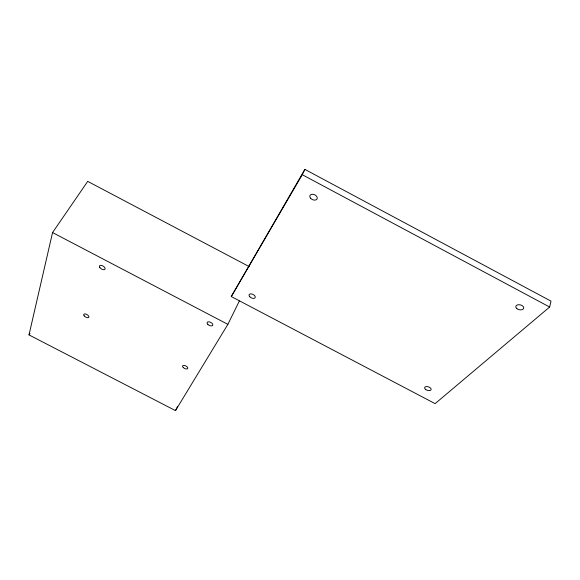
<?xml version="1.0" encoding="UTF-8"?>
<svg xmlns="http://www.w3.org/2000/svg" width="580" height="580" viewBox="0 0 580 580"><rect width="100%" height="100%" fill="white"/><g stroke="black" fill="none" stroke-linecap="round" stroke-linejoin="round"><path stroke-width="0.87" d="M239.359 300.984L227.875 324.358L175.493 410.618L29 334.906L52.555 232.565L87.718 181.381L249.204 266.604M549.644 307.023L551 301.129L304.877 169.382L231.275 296.554L435.116 403.644L549.644 307.023L302.267 174.703L231.275 296.554M302.267 174.703L304.877 169.382M175.493 410.618L177.509 406.573M29 334.906L29.979 333.391M52.555 232.565L227.875 324.358M183.287 367.575A2.864 1.399 26.7 0 0 187.702 368.51A2.864 1.399 26.7 0 0 184.498 365.473A2.864 1.399 26.7 0 0 183.287 367.575M84.18 315.825A2.907 1.399 30.3 0 0 88.682 317.463A2.907 1.399 30.3 0 0 86.094 314.164A2.907 1.399 30.3 0 0 84.18 315.825M207.85 324.38A3.125 1.667 26.8 0 0 212.722 325.308A3.125 1.667 26.8 0 0 209.3 321.885A3.125 1.667 26.8 0 0 207.85 324.38M99.898 267.626A3.183 1.667 31.2 0 0 104.828 269.367A3.183 1.667 31.2 0 0 102.058 265.589A3.183 1.667 31.2 0 0 99.898 267.626M249.792 296.779A3.349 1.914 25.8 0 0 255.113 297.707A3.349 1.914 25.8 0 0 251.561 293.951A3.349 1.914 25.8 0 0 249.792 296.779M310.561 198.215A3.951 2.668 25 0 0 317.006 199.049A3.951 2.668 25 0 0 313.026 194.286A3.951 2.668 25 0 0 310.561 198.215M425.662 389.485A3.386 1.834 17.9 0 0 431.078 389.716A3.386 1.834 17.9 0 0 426.923 386.563A3.386 1.834 17.9 0 0 425.662 389.485M516.852 308.625A4.06 2.501 12.9 0 0 523.595 308.575A4.06 2.501 12.9 0 0 518.883 304.703A4.06 2.501 12.9 0 0 516.852 308.625"/></g></svg>
